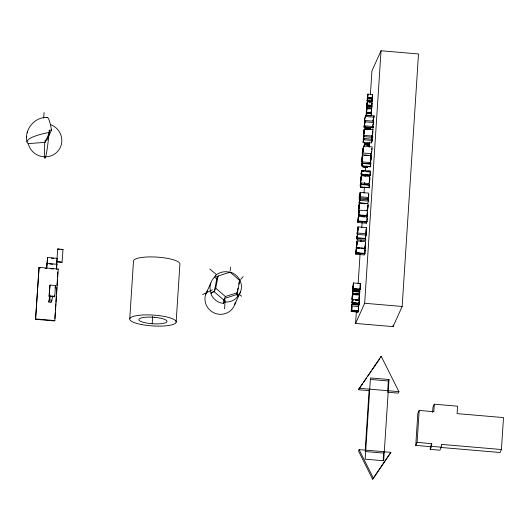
<?xml version="1.0" encoding="UTF-8"?>
<svg xmlns="http://www.w3.org/2000/svg" width="530" height="530" viewBox="0 0 530 530"><rect width="100%" height="100%" fill="white"/><g stroke="black" fill="none" stroke-linecap="round" stroke-linejoin="round"><path stroke-width="0.79" d="M362.884 166.248C362.089 167.646 368.251 168.189 367.601 166.652M364.779 247.676L364.627 248.901L364.66 247.861M371.126 112.194L371.04 112.877L369.47 112.744M351.204 311.494L351.854 306.188L351.768 310.249L351.801 307.248L351.204 311.494L357.975 312.077L358.134 310.189M357.975 312.077L357.982 311.739M366.72 215.889L366.76 217.061M371.431 151.52L371.45 152.382L371.662 151.573M359.83 288.598L359.367 290.864L352.589 290.281L353.377 283.013L360.32 283.457L360.34 286.438A5.287 0.451 -85.1 0 1 360.161 288.625L359.963 289.512L353.192 288.936L353.437 283.987L352.715 289.115L352.927 288.631M359.367 290.864L359.38 290.374M364.296 146.273L364.282 145.783L364.077 146.664M362.798 166.93L362.831 165.996M371.04 112.877L371.073 111.943M370.768 153.654L370.861 155.316L371.225 153.647M44.745 142.358L44.341 156.827A29.74 2.12 -85.3 0 0 49.283 130.248L51.496 130.075L47.018 139.986L45.547 140.105M365.567 129.691L365.839 127.69L370.556 128.094L370.298 129.539M359.287 296.575L359.241 295.316L359.095 295.707M364.415 252.916L364.408 253.645L364.547 253.221M367.807 205.209L367.654 208.416L367.992 205.223M361.261 178.073L361.195 176.98L360.678 181.393L361.314 175.688L360.639 178.663L360.559 182.698L361.354 178.272M359.612 293.269L359.612 292.262M371.152 155.906L370.775 160.192L370.735 156.29M366.422 229.636L366.382 230.457M371.994 97.732L372.04 98.878L372.232 97.951M352.814 294.329L352.51 298.357L351.913 299.987L352.271 295.376L352.463 294.733L352.397 298.059L352.814 294.329L359.592 294.905L359.128 299.602M359.718 203.036L359.34 208.065L358.598 210.099L367.051 210.821L367.793 208.787L368.171 203.758L359.718 203.036L359.194 207.694L359.28 203.547L359.042 204.348L358.598 210.099M370.172 162.597L370.921 160.564L371.292 155.535L362.838 154.813L362.46 159.841L361.718 161.875L370.848 162.617L370.629 166.076L370.457 166.831L361.997 166.175L362.394 161.895L361.606 163.644L361.52 164.903L362.083 163.664L362.05 165.42M364.514 128.956L364.136 133.977L363.394 136.011L363.838 130.261L364.077 129.459L363.991 133.606L364.514 128.956L372.968 129.678L372.59 134.7L371.848 136.733L371.927 135.481M369.178 147.128L369.297 145.16L364.58 144.756L364.461 146.724M364.349 146.34L364.335 145.041L364.097 146.406M370.728 159.318L370.715 157.41M372.59 131.751L372.451 134.328L372.742 132.136M370.503 166.142L370.536 164.386M359.088 298.827L359.075 296.588M367.548 208.654L367.529 205.859M368.608 195.968L368.602 194.477M372.345 134.567L372.464 131.672M357.015 243.793L357.008 242.164L356.677 246.132L356.981 244.27M358.015 310.931L358.042 310.414M359.254 297.184L359.174 298.635L359.592 294.905M43.692 118.243L44.063 112.552M35.563 319.318L39.074 267.392L58.207 269.028L54.868 320.577L54.703 320.948L35.563 319.318L39.074 267.392M46.58 268.75L47.044 263.423L56.895 264.265L56.571 269.273M47.004 264.119L47.574 257.494L57.16 258.309L56.478 268.876M49.091 296.356L49.999 285.074L55.471 285.537L54.769 296.349L54.557 296.82L49.091 296.356L49.999 285.074M54.557 296.82L54.663 295.21M55.127 288.029L55.213 286.684M56.796 261.807L62.083 262.257L63.004 249.431L57.71 248.974L56.591 264.94L56.895 264.265M54.862 318.497L55.233 312.766M55.392 310.315L55.816 303.769M55.915 302.133L56.286 296.402M56.445 293.951L56.869 287.406M56.975 285.769L57.399 279.217M57.505 277.581L57.876 271.857M129.764 318.782L133.52 260.82A23.267 5.439 3.7 0 1 157.98 257.176A23.267 5.439 3.7 0 1 179.889 264.258L176.132 322.22A23.267 5.439 3.7 0 1 140.251 324.287A23.267 5.439 3.7 0 1 142.464 314.999A23.267 5.439 3.7 0 1 176.132 322.22M152.183 323.731L152.66 316.383M223.581 303.452L223.799 300.033L225.382 296.535L237.394 292.699L239.759 280.516L230.113 272.168L218.102 275.998L216.763 278.965L214.398 291.149L211.046 292.785L211.377 294.971A15.396 14.913 24.3 0 0 220.208 302.729L223.581 303.452L224.296 301.861L224.515 298.443L236.526 294.614L237.394 292.699M224.588 308.791L225.157 299.953M230.206 270.744L230.437 267.16M351.529 305.936L352.231 303.524L351.529 305.936L358.307 306.512L358.942 305.114L352.165 304.531M352.589 290.281L353.053 286.79M352.768 293.7L352.841 291.679L352.39 292.673L352.457 291.666L353.086 290.261L359.863 290.844L359.651 294.031L352.768 293.7L353.086 290.261M353.954 300.238L352.45 300.106L352.496 299.423L359.274 300.006L359.227 300.689L355.464 300.364M352.264 304.372L352.45 302.974L359.227 303.551L359.154 304.704L352.264 304.372L352.45 302.974M356.167 303.153C347.826 303.531 355.385 300.132 352.298 301.312L351.754 302.517L352.496 299.423M359.068 202.811L360.248 199.114L368.708 199.836L368.622 201.102L367.522 203.533L359.068 202.811L360.248 199.114M361.718 161.875L362.162 156.118L362.401 155.323L362.321 159.47L362.838 154.813M362.99 142.206L364.176 138.509L372.63 139.231L372.55 140.49L371.45 142.928L362.99 142.206L364.176 138.509M364.733 139.198L363.196 139.072L364.375 135.375L372.835 136.097L371.649 139.794M363.977 126.981L365.077 121.522L364.335 121.476L364.428 120.012L365.647 115.129L374.1 115.851L373.007 121.158L373.756 121.218L373.67 122.569L372.656 126.544L373.411 126.584L373.325 127.882L363.977 126.981L373.325 127.882M356.319 247.861L356.829 242.395L356.498 247.583L364.951 248.305L365.534 241.673L357.008 240.951L356.173 248.179L359.393 248.119M358.393 221.328L358.658 217.558L357.942 222.507L358.161 217.426L358.313 217.101L358.008 221.215L358.731 216.247L367.184 216.969L367.197 219.294L366.846 222.05L358.393 221.328L358.731 216.247M358.79 215.134L359.121 210.119L358.452 215.074L358.711 210.973L358.558 211.304L358.34 216.379L359.009 211.43L358.79 215.134L367.244 215.922L367.456 211.159M360.632 187.236L360.718 184.718L360.161 185.964L360.241 184.705L361.029 182.956L369.49 183.678L369.225 187.653L360.632 187.236L361.029 182.956M370.026 175.291L361.46 174.814L361.592 172.767L360.917 174.271L361.844 170.415L370.298 171.137L370.245 171.985L365.634 171.594M357.352 239.772L356.981 237.718L357.79 233.014L366.243 233.737L365.442 238.44L365.806 240.494L357.352 239.772L356.531 238.142L356.617 236.791L356.862 237.4L357.79 233.014M360.055 197.955L360.168 192.39L359.307 198.472L359.506 194.424L359.367 194.729L359.201 199.684L360.055 197.955L368.516 198.677L368.787 194.371L368.694 193.132L360.168 192.39M361.46 174.814C363.348 174.085 359.313 170.296 364.09 171.462M361.785 171.263L361.844 170.415M363.64 146.114C363.626 154.833 360.413 158.814 363.64 146.114L372.1 146.836L371.716 152.203L371.45 153.667L362.931 153.004M363.196 139.072L364.375 135.375M364.865 127.16L364.951 125.862L364.196 125.822L365.21 121.847L365.302 120.495L364.554 120.436L365.647 115.129M364.262 143.981L369.35 144.465L369.397 143.762L364.68 143.358L364.633 144.067L364.262 143.981L364.653 142.239M366.614 108.617L367.005 106.643L366.919 107.934L371.636 108.339L371.954 105.92L367.078 105.463L366.541 108.763L369.755 108.882M371.252 109.849L371.55 108.842L371.219 112.545L366.502 112.141L366.793 109.12L366.608 111.333M366.979 104.344L366.853 105.112L367.018 102.853L366.793 105.808L367.27 102.363L367.012 103.973M366.482 115.162L366.687 112.347L371.404 112.751L371.146 115.832L367.217 115.494M366.919 107.934L367.138 105.324L371.855 105.728L371.828 106.205L369.47 106M367.369 101.806L367.615 98.043L372.332 98.441L372.087 102.21L367.369 101.806L366.959 100.143L370.238 100.753M367.668 97.5L367.893 94.062L372.65 94.598L372.385 97.957L367.668 97.5L367.846 94.857L367.747 95.175M370.377 94.85L371.927 70.921L381.03 50.761L418.508 53.961L402.157 306.466L393.055 326.626L355.577 323.426L356.379 311.044M358.141 283.815L360.069 254.108M360.87 241.733L360.976 240.083M361.778 227.701L362.149 221.931M364.024 193.046L364.395 187.269M364.607 183.97L364.713 182.32M365.091 176.543L365.197 174.893M365.462 170.766L365.733 166.639M367.118 145.187L367.23 143.537M369.847 103.105L369.953 101.455M358.307 306.512L358.373 305.505M369.019 143.736L369.35 144.465M351.648 310.454L358.419 311.09L358.518 310.242M371.219 112.545L371.51 109.518L371.325 111.737M359.141 300.881L359.274 300.006M369.297 145.16L369.138 146.936M371.636 108.339L371.722 107.04L371.258 109.167L371.523 106.881M359.042 304.949L359.227 303.551M359.963 289.512L360.155 284.57M372.385 97.957L372.563 95.254L372.338 96.805M357.551 303.206C360.519 305.386 358.87 298.344 358.969 303.531M367.051 210.821L367.131 209.569M371.45 142.928L371.53 141.669M364.951 248.305L365.236 245.271M366.25 229.623L366.044 232.789L366.349 230.934M364.799 253.685L356.339 252.962L356.624 248.013L355.955 252.923L356.259 248.802L356.107 249.133L355.888 254.215L356.564 249.259L356.339 253.029L364.792 253.751L364.865 253.095M367.244 215.922L367.482 213.391M369.085 187.958L369.178 185.44M370.45 166.897L370.609 166.367M372.828 130.049L372.968 129.678M361.573 174.569L370.178 175.39L370.192 173.144M371.808 149.705L371.894 148.426M355.577 323.426L364.68 303.266L381.03 50.761M365.236 449.884L369.072 390.636L369.735 389.166M383.19 460.457L383.66 453.11L384.303 451.699L389 379.513L370.463 377.93L365.15 459.179L383.68 460.755L384.263 451.785L390.895 452.355L372.656 479.239L358.499 450.964L359.095 449.639L384.303 451.699M387.708 390.61L388.331 380.984L389 379.513M393.055 326.626L393.167 324.976M415.758 445.392L417.117 442.398L431.751 443.643L430.4 446.644L415.758 445.392L417.825 413.446L419.184 410.445L433.825 411.697L434.308 404.198L457.575 406.185L457.092 413.619L503.5 417.587L501.433 449.513L500.082 452.507L440.933 447.459M417.117 442.398L419.184 410.445M501.433 449.513L441.47 444.392L441.285 447.188L439.933 450.189L430.221 449.36L430.4 446.644M432.613 412.446L432.95 407.199L434.308 404.198M430.221 449.36L431.579 446.359L431.751 443.643M364.421 146.532L364.58 144.756M367.038 220.129L367.025 218.44M365.435 244.993L365.468 242.886M369.662 179.723L369.688 177.755M361.997 166.175L362.149 165.645M352.397 302.835L352.45 300.106M358.572 309.706L358.578 307.824M359.174 303.412L359.227 300.689M370.178 175.39L370.245 171.985M367.283 213.477L366.846 217.042M367.21 213.014L367.038 215.001M367.628 96.4L367.297 98.447L367.562 94.724L367.356 97.699L367.714 95.446M364.932 252.465L365.057 249.981L364.885 250.783M371.219 114.758L371.066 115.533M371.802 104.211L371.927 103.476L371.782 105.536M367.615 95.738L367.86 94.108M372.332 96.142L372.61 94.466M371.782 105.576L371.987 102.767L371.808 103.496M368.542 196.789L368.019 198.69M366.767 221.03L366.402 223.229L357.942 222.507M364.713 252.737L364.282 254.751M364.792 253.751L365.13 248.669L364.925 249.418M358.419 311.09L358.684 306.777L358.472 307.108M353.192 288.936L353.384 288.042A5.287 0.451 -85.1 0 0 353.57 285.856L353.47 282.868M366.641 221.129L366.515 221.924M366.919 221.388L366.853 221.977L358.393 221.255M365.362 245.761L365.13 246.854M369.576 180.558L369.138 182.115M371.265 110.28L371.411 109.65M367.913 166.115C368.204 168.348 362.712 166.884 363.116 166.195M365.945 230.179L366.005 229.801M26.99 141.927C23.963 129.598 34.682 116.732 47.296 117.408M26.5 137.316L26.666 136.329M27.288 132.5L27.467 131.44M52.616 296.184L51.913 300.258L50.966 302.358L48.72 301.934L49.701 296.224M48.72 301.934L49.668 299.834L50.37 295.76M50.966 302.358L51.251 300.729M210.801 293.322L214.153 291.685L215.736 288.181L218.102 275.998M237.957 288.207L236.85 293.898L238.54 295.316L235.943 298.529A15.396 14.913 24.3 0 1 224.846 301.981L224.296 301.861M238.745 284.146L239.056 282.523M367.098 100.488L367.615 98.043M371.808 100.892L372.332 98.441M365.468 237.394L366.243 233.737M369.503 142.047L369.397 143.762M371.119 153.475L370.967 153.925L370.907 153.468M372.888 120.734L374.1 115.851M372.53 126.213L373.537 122.245M366.197 228.019L366.449 227.608L365.932 234.081M360.049 283.881L360.248 283.444M366.694 109.246C365.289 119.727 367.681 100.468 366.502 112.141M369.516 176.828C370.351 176.285 369.695 183.486 368.926 183.029M366.349 115.129L366.528 113.294L368.098 113.433M50.37 124.523A17.132 16.596 24.3 0 1 56.253 152.786A17.132 16.596 24.3 0 1 28.229 143.65L45.037 142.332L49.515 132.421L49.283 130.248M47.574 257.494L46.719 268.438L45.156 268.299M57.71 248.974L59.877 249.398M63.004 249.431L61.387 249.524M58.035 269.399L58.207 269.028M62.083 262.257L56.895 261.581M55.259 286.008L55.471 285.537M205.746 294.21L210.821 282.967M211.046 292.785L210.324 290.705A15.396 14.913 24.3 0 1 212.583 279.495L215.843 275.222A15.396 14.913 24.3 0 1 226.933 271.764L230.987 272.334A15.396 14.913 24.3 0 1 239.818 280.085L241.157 283.722A15.396 14.913 24.3 0 1 238.898 294.925L238.54 295.316M239.759 280.516L239.215 281.715L240.064 280.794M234.783 304.465L240.653 291.454M366.687 112.347L366.203 114.023L366.528 113.294M365.23 129.048L365.839 127.69M371.735 138.529L372.835 136.097M371.808 141.059L372.63 139.231M371.311 152.772L371.45 153.667M370.258 161.339L370.331 160.815M370.298 171.137L367.88 171.183M367.813 200.227L368.516 198.677M356.498 247.583L357.081 240.951M369.072 390.636L358.432 389.722L381.183 356.253L398.911 391.657L398.249 393.127L387.609 392.213L388.271 390.749M380.52 357.724L381.183 356.253M372.656 479.239L390.895 452.355M358.432 389.722L362.659 383.594M363.6 382.236L366.422 378.148M367.833 376.108L371.119 371.344M372.06 369.98L379.579 359.088M364.349 254.937L355.888 254.215M240.647 279.495L243.21 276.561M202.619 294.587L212.384 289.817M368.562 197.491L360.108 196.769M357.988 226.886L357.081 234.114L357.743 228.331L357.406 233.518L357.869 231.405L357.988 226.886L366.449 227.608M367.76 97.348L372.477 97.752M367.562 98.799L372.279 99.203M367.164 100.66L371.881 101.064M367.416 101.078L372.133 101.482M367.144 104.993L371.861 105.397M367.065 105.132L369.423 105.371M367.191 106.225L371.908 106.629M367.065 106.503L371.782 106.908M366.979 107.795L371.696 108.199M366.641 113.049L371.358 113.453M366.594 113.155L371.311 113.559M365.561 116.487L374.014 117.209M364.554 120.436L373.756 121.218M365.21 121.847L373.67 122.569M364.196 125.822L373.411 126.584M365.793 128.393L370.51 128.797M365.574 128.883L370.291 129.287M364.375 129.254L368.224 129.578M364.296 136.634L372.749 137.356M364.09 139.768L372.55 140.49M366.859 145.121L369.218 145.326M365.011 155.31L368.085 155.568M364.653 155.383L366.223 155.522M362.315 163.154L370.768 163.876M362.195 163.412L370.649 164.134M362.129 165.87L370.589 166.592M362.878 166.711L367.595 167.155M361.732 170.66L364.806 170.918M361.844 174.397L370.304 175.119M361.314 175.688L369.768 176.41M360.95 184.215L369.403 184.937M360.831 184.473L369.284 185.195M360.771 186.931L369.225 187.653M360.168 200.38L368.622 201.102M361.884 203.533L364.958 203.798M358.929 214.882L367.389 215.604M361.414 216.644L364.494 216.909M358.532 221.01L366.992 221.732M357.697 234.379L366.157 235.101M356.981 237.718L365.442 238.44M357.439 238.46L365.892 239.182M356.319 247.782L359.393 248.047M360.93 248.179L364.779 248.504M360.93 248.252L364.772 248.583M356.478 252.717L364.938 253.439M51.403 258.196L53.802 258.401M353.325 288.638L360.102 289.214M353.192 288.843L359.969 289.42M352.96 289.466L359.738 290.049M49.562 263.96L52.761 264.238M353.02 291.275L359.797 291.851M352.927 291.48L359.704 292.063M352.881 293.448L359.651 294.031M38.902 267.769L40.465 267.902M50.827 268.783L53.291 268.995M352.702 294.567L357.22 294.952M355.418 299.881L359.181 300.199M364.68 303.266L402.157 306.466M352.496 302.617L359.274 303.2M352.337 303.22L354.596 303.412M357.611 303.67L359.115 303.796M352.377 304.127L359.154 304.704M351.768 310.249L358.538 310.825M49.303 295.886L54.769 296.349M35.735 318.941L54.868 320.577M370.609 379.467L388.331 380.984M359.095 388.258L398.911 391.657M431.579 446.359L441.285 447.188M365.13 451.533L383.66 453.11M49.668 299.834L51.913 300.258M370.072 127.445L370.569 127.544M365.356 127.048L365.852 127.14M209.8 269.002L216.008 274.235M239.076 294.123L241.567 296.224M215.299 275.812L217.386 277.574M236.526 294.614L238.215 296.031M214.67 277.203L216.763 278.965M215.736 288.181L225.382 296.535M214.153 291.685L223.799 300.033M366.402 223.229L366.323 222.805M359.095 449.639L373.252 477.914M44.884 140.887L45.037 142.332M235.366 302.193A15.396 14.913 24.3 0 1 214.623 313.144A15.396 14.913 24.3 0 1 207.508 290.731M28.302 143.643A34.569 7.48 -6.1 0 1 49.502 132.414M46.786 117.614A34.569 4.24 85.5 0 1 51.496 130.049M362.454 152.388L362.507 153.203L363.01 148.645L362.454 152.388M359.565 197.16L359.565 197.968L360.108 193.695L359.565 197.16M362.977 150.798L362.99 151.659L363.434 147.704L362.977 150.798M352.41 296.171L352.139 298.635L352.384 295.8L352.41 296.171M359.214 205.342L358.87 208.416L359.181 204.878L359.214 205.342M362.334 157.118L361.997 160.186L362.308 156.655L362.334 157.118M364.011 131.255L363.666 134.328L363.977 130.791L364.011 131.255M357.962 228.914L357.584 232.067L357.843 228.105L357.962 228.914M351.324 311.17L358.094 311.812L351.324 311.17M154.389 317.311L150.725 317.112A14.078 3.286 3.7 0 0 138.906 319.736A14.078 3.286 3.7 0 0 151.514 323.691L155.177 323.896A14.078 3.286 3.7 0 0 166.99 321.273A14.078 3.286 3.7 0 0 154.389 317.311"/></g></svg>
